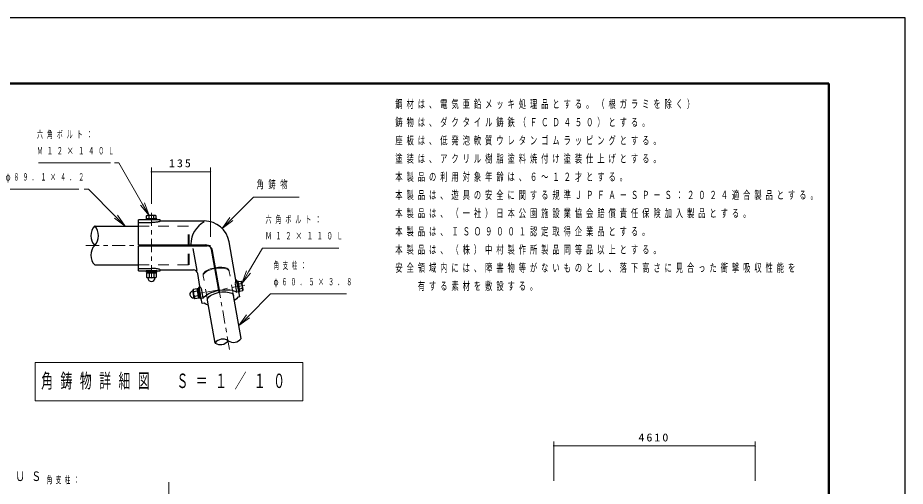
# Model space of a CAD drawing. Units: millimetres on the paper, with parts at other scales. Extents: x 197 to 617, y 140 to 437.
# Drawn here: x 413.5 to 616.7, y 329.6 to 436.9 of the extents above; entities that cross this region are included whole.
import ezdxf

# ---------------------------------------------------------------- set-up
doc = ezdxf.new("R2010")
doc.units = ezdxf.units.MM
doc.linetypes.add('USER1', pattern=[4.5, 2.5, -2])
doc.linetypes.add('USER2', pattern=[6, 3, -1, 1, -1])
for name, color, linetype, lineweight in [('A3図枠', 140, 'Continuous', 50), ('線', 2, 'Continuous', 25), ('補助', 2, 'Continuous', 13)]:
    doc.layers.add(name, color=color, linetype=linetype, lineweight=lineweight)
doc.styles.add('ＭＳ ゴシック', font='')
doc.styles.get('ＭＳ ゴシック').set_extended_font_data('MS Gothic')

# ---------------------------------------------------------------- blocks, each defined once
blk = doc.blocks.new('dimension_origin')
at = {"color": 0, "linetype": 'Continuous', "lineweight": -2}
blk.add_circle((0, 0), 1.25, dxfattribs=at)

msp = doc.modelspace()

# ---------------------------------------------------------------- linework, layer by layer
at = {"layer": 'A3図枠', "color": 7}
for p, q in [((599.181, 421.877), (214.181, 421.877)), ((599.181, 154.877), (599.181, 421.877))]:
    msp.add_line(p, q, dxfattribs=at)
at = {"layer": '線', "color": 1, "linetype": 'USER2', "lineweight": 13}
for p, q in [((444.094, 377.28), (444.094, 392.28)), ((429.094, 384.78), (457.594, 384.78)), ((461.977, 360.997), (457.816, 384.599)), ((458.922, 378.324), (458.676, 379.717)), ((465.483, 375.665), (453.666, 373.581)), ((456.251, 374.037), (454.774, 373.777)), ((464.376, 375.47), (462.898, 375.209)), ((448.094, 330.578), (448.094, 306.578))]:
    msp.add_line(p, q, dxfattribs=at)
at = {"layer": '線', "color": 7}
for p, q in [((441.094, 384.885), (441.094, 390.61)), ((446.094, 390.61), (441.094, 390.61)), ((446.094, 390.385), (446.094, 390.61)), ((446.094, 390.385), (456.189, 390.385)), ((431.094, 389.235), (441.094, 389.235)), ((441.094, 378.95), (441.094, 384.675)), ((463.426, 376.826), (461.876, 385.613)), ((431.094, 380.325), (441.094, 380.325)), ((441.094, 378.95), (446.094, 378.95)), ((446.094, 378.95), (446.094, 379.175)), ((446.094, 379.175), (453.693, 379.175)), ((455.203, 375.376), (454.678, 378.349)), ((463.623, 376.86), (463.426, 376.826)), ((464.099, 374.159), (463.623, 376.86)), ((455.203, 375.376), (455.006, 375.341)), ((455.482, 372.64), (455.006, 375.341)), ((464.099, 374.159), (463.642, 374.079)), ((464.305, 372.99), (464.099, 374.159)), ((455.938, 372.72), (455.482, 372.64)), ((455.688, 371.47), (455.482, 372.64)), ((458.651, 362.441), (456.915, 372.289)), ((464.609, 363.492), (462.873, 373.34)), ((464.305, 372.99), (463.849, 372.909)), ((456.145, 371.551), (455.688, 371.47))]:
    msp.add_line(p, q, dxfattribs=at)
at = {"layer": '線'}
for p, q in [((445.294, 390.86), (442.894, 390.86)), ((442.894, 390.86), (442.894, 390.61)), ((445.294, 390.61), (442.894, 390.61)), ((442.997, 391.547), (443.194, 391.66)), ((442.997, 390.86), (442.997, 391.547)), ((445.191, 390.86), (442.997, 390.86)), ((444.994, 391.66), (443.194, 391.66)), ((443.546, 390.86), (443.546, 391.547)), ((444.642, 390.86), (444.642, 391.547)), ((445.191, 391.547), (444.994, 391.66)), ((445.191, 390.86), (445.191, 391.547)), ((445.294, 390.61), (445.294, 390.86)), ((441.094, 390.031), (444.094, 390.031)), ((441.094, 384.885), (456.482, 384.885)), ((441.094, 384.675), (456.862, 384.675)), ((454.561, 379.013), (453.662, 384.113)), ((459.573, 374.058), (457.846, 383.849)), ((459.77, 374.092), (458.107, 383.522)), ((441.094, 379.529), (444.094, 379.529)), ((445.294, 378.95), (442.894, 378.95)), ((442.894, 378.95), (442.894, 378.7)), ((445.294, 378.7), (442.894, 378.7)), ((445.191, 378.4), (442.997, 378.4)), ((442.997, 378.4), (442.997, 377.514)), ((445.169, 378.7), (443.019, 378.7)), ((443.019, 378.7), (443.019, 378.4)), ((445.169, 378.4), (443.019, 378.4)), ((443.546, 378.4), (443.546, 377.514)), ((443.997, 378.4), (444.077, 378.7)), ((444.111, 378.4), (444.191, 378.7)), ((444.642, 378.4), (444.642, 377.514)), ((445.169, 378.7), (445.169, 378.4)), ((445.191, 378.4), (445.191, 377.514)), ((445.294, 378.7), (445.294, 378.95)), ((442.997, 377.514), (443.194, 377.4)), ((444.994, 377.4), (443.194, 377.4)), ((443.294, 377.35), (443.294, 377.4)), ((444.894, 377.35), (444.894, 377.4)), ((445.191, 377.514), (444.994, 377.4)), ((463.921, 376.608), (463.675, 376.565)), ((464.092, 374.201), (463.675, 376.565)), ((464.338, 374.245), (463.921, 376.608)), ((463.939, 376.507), (464.615, 376.626)), ((464.32, 374.346), (463.939, 376.507)), ((464.034, 375.967), (464.71, 376.086)), ((464.615, 376.626), (464.761, 376.452)), ((465.073, 374.679), (464.761, 376.452)), ((453.551, 374.374), (453.601, 374.382)), ((453.661, 374.695), (453.583, 374.481)), ((453.896, 372.708), (453.583, 374.481)), ((454.534, 374.848), (453.661, 374.695)), ((454.629, 374.308), (453.756, 374.154)), ((454.915, 372.688), (454.534, 374.848)), ((454.833, 374.879), (454.538, 374.827)), ((454.911, 372.709), (454.538, 374.827)), ((455.058, 375.045), (454.812, 375.002)), ((455.228, 372.638), (454.812, 375.002)), ((455.207, 372.762), (454.833, 374.879)), ((455.474, 372.682), (455.058, 375.045)), ((455.938, 372.72), (455.62, 374.529)), ((463.642, 374.079), (463.324, 375.887)), ((464.092, 374.201), (464.338, 374.245)), ((464.225, 374.886), (464.9, 375.006)), ((464.32, 374.346), (464.996, 374.465)), ((464.996, 374.465), (465.073, 374.679)), ((453.829, 372.798), (453.879, 372.807)), ((454.042, 372.534), (453.896, 372.708)), ((454.82, 373.228), (453.947, 373.074)), ((454.915, 372.688), (454.042, 372.534)), ((454.708, 373.864), (455.017, 373.837)), ((454.727, 373.752), (455.037, 373.725)), ((455.207, 372.762), (454.911, 372.709)), ((455.228, 372.638), (455.474, 372.682))]:
    msp.add_line(p, q, dxfattribs=at)
at = {"layer": '線', "color": 4, "linetype": 'USER1', "lineweight": 13}
for p, q in [((441.094, 389.235), (452.694, 389.235)), ((452.494, 380.325), (452.494, 389.235)), ((452.694, 380.325), (452.694, 389.235)), ((441.094, 380.325), (452.694, 380.325)), ((461.901, 378.849), (461.869, 379.03)), ((462.873, 373.34), (461.901, 378.849)), ((455.943, 377.798), (455.911, 377.979)), ((456.915, 372.289), (455.943, 377.798))]:
    msp.add_line(p, q, dxfattribs=at)
at = {"layer": '線', "color": 7, "lineweight": 13}
for p, q in [((417.444, 357.993), (417.444, 349.193)), ((478.744, 357.993), (417.444, 357.993)), ((478.744, 349.193), (478.744, 357.993)), ((417.444, 349.193), (478.744, 349.193))]:
    msp.add_line(p, q, dxfattribs=at)
at = {"layer": '線', "color": 7}
msp.add_lwpolyline([(196.588, 139.92), (616.697, 139.92), (616.697, 436.915), (196.588, 436.915)], close=True, dxfattribs=at)
at = {"layer": '線'}
for points in [[(446.094, 390.385), (446.08, 390.344), (446.039, 390.303), (445.97, 390.263), (445.876, 390.225), (445.757, 390.189), (445.615, 390.155), (445.452, 390.125), (445.27, 390.099), (445.071, 390.076), (444.859, 390.058), (444.637, 390.044), (444.407, 390.036), (444.251, 390.032), (444.094, 390.031)], [(446.094, 379.175), (446.069, 379.231), (445.996, 379.285), (445.876, 379.336), (445.712, 379.383), (445.508, 379.426), (445.27, 379.462), (445.002, 379.491), (444.712, 379.512), (444.407, 379.525), (444.094, 379.529)]]:
    msp.add_lwpolyline(points, dxfattribs=at)
at = {"layer": '線', "color": 4, "linetype": 'USER1', "lineweight": 13}
for points in [[(455.911, 377.979), (455.91, 378.138), (455.959, 378.302), (456.058, 378.47), (456.206, 378.639), (456.4, 378.806), (456.637, 378.967), (456.912, 379.12), (457.221, 379.263), (457.558, 379.393), (457.918, 379.508), (458.295, 379.605), (458.682, 379.684), (459.073, 379.742), (459.46, 379.779), (459.838, 379.795), (460.2, 379.788), (460.539, 379.76), (460.85, 379.71), (461.127, 379.639), (461.366, 379.549), (461.563, 379.441), (461.714, 379.317), (461.817, 379.179), (461.869, 379.03)], [(455.943, 377.798), (455.941, 377.957), (455.991, 378.121), (456.09, 378.29), (456.238, 378.458), (456.432, 378.625), (456.669, 378.786), (456.944, 378.939), (457.253, 379.082), (457.59, 379.212), (457.95, 379.327), (458.327, 379.424), (458.714, 379.503), (459.105, 379.561), (459.492, 379.599), (459.87, 379.614), (460.232, 379.607), (460.571, 379.579), (460.882, 379.529), (461.159, 379.458), (461.398, 379.368), (461.595, 379.26), (461.746, 379.136), (461.849, 378.998), (461.901, 378.849)]]:
    msp.add_lwpolyline(points, dxfattribs=at)
at = {"layer": '線', "color": 7}
for points in [[(455.938, 372.72), (456.152, 372.99), (456.448, 373.256), (456.818, 373.515), (457.257, 373.759), (457.755, 373.985), (458.301, 374.188), (458.885, 374.363), (459.493, 374.508)], [(456.915, 372.289), (456.916, 372.481), (456.987, 372.681), (457.126, 372.884), (457.329, 373.087), (457.592, 373.285), (457.909, 373.473), (458.274, 373.649), (458.679, 373.807), (459.115, 373.944), (459.573, 374.058)], [(459.69, 374.542), (460.312, 374.615), (460.92, 374.65), (461.503, 374.646), (462.048, 374.604), (462.544, 374.524), (462.981, 374.408), (463.349, 374.259), (463.642, 374.079)], [(459.77, 374.092), (460.239, 374.142), (460.695, 374.162), (461.13, 374.152), (461.533, 374.112), (461.896, 374.044), (462.211, 373.948), (462.471, 373.827), (462.67, 373.683), (462.805, 373.519), (462.873, 373.34)], [(463.849, 372.909), (463.537, 372.542), (463.076, 372.184)], [(457.118, 371.133), (456.564, 371.312), (456.145, 371.551)]]:
    msp.add_lwpolyline(points, dxfattribs=at)
at = {"layer": '線'}
for centre, radius, start, end in [((443.271, 391.072), 0.548, 60.00001, 119.99999), ((444.094, 390.281), 1.38, 66.57346, 113.42654), ((444.917, 391.072), 0.548, 60.00001, 119.99999), ((458.897, 385.088), 5.775, 118.03284, 180.02513), ((433.437, 387.008), 3.232, 136.44154, 223.55846), ((428.751, 387.008), 3.232, 316.44154, 43.55846), ((433.437, 382.553), 3.232, 136.44154, 223.55846), ((456.482, 383.235), 1.65, 10, 90), ((456.862, 383.675), 1, 10, 90), ((443.271, 377.989), 0.548, 240.00001, 299.99999), ((444.094, 377.35), 0.8, 180, 0), ((444.094, 378.78), 1.38, 246.57346, 293.42654), ((444.917, 377.989), 0.548, 240.00001, 299.99999), ((465.104, 376.168), 1.803, 158.61013, 188.95712), ((464.195, 376.273), 0.548, 340.00001, 39.99999), ((463.559, 375.326), 1.38, 346.57346, 33.42654), ((453.69, 373.586), 0.8, 100, 280), ((454.177, 374.507), 0.548, 160.00001, 219.99999), ((455.098, 373.834), 1.38, 166.57346, 213.42654), ((453.85, 374.184), 1.803, 11.04288, 41.38987), ((464.48, 374.653), 0.548, 340.00001, 39.99999), ((454.462, 372.887), 0.548, 160.00001, 219.99999), ((460.413, 361.158), 2.18, 56.07099, 143.92901), ((459.868, 364.25), 2.18, 236.07099, 323.92901), ((462.847, 364.775), 2.18, 236.07099, 323.92901)]:
    msp.add_arc(centre, radius, start, end, dxfattribs=at)
at = {"layer": '線', "color": 7}
for centre, radius in [((456.189, 384.61), 5.775), ((453.693, 378.175), 1)]:
    msp.add_arc(centre, radius, 10, 90, dxfattribs=at)
at = {"layer": '補助'}
for p, q in [((418.246, 403.66), (434.751, 403.66)), ((436.617, 403.66), (435.617, 403.66)), ((442.046, 394.258), (436.617, 403.66)), ((444.094, 394.28), (444.094, 402.66)), ((457.594, 386.78), (457.594, 402.66)), ((444.094, 401.66), (457.594, 401.66)), ((411.083, 397.66), (427.479, 397.66)), ((429.669, 397.66), (428.669, 397.66)), ((435.973, 391.357), (429.669, 397.66)), ((443.546, 391.66), (442.046, 394.258)), ((442.479, 394.508), (443.546, 391.66)), ((462.394, 390.815), (467.432, 395.854)), ((467.432, 395.854), (468.432, 395.854)), ((468.432, 395.854), (477.886, 395.854)), ((441.613, 394.008), (443.546, 391.66)), ((435.619, 391.003), (438.094, 389.235)), ((438.094, 389.235), (435.973, 391.357)), ((436.326, 391.71), (438.094, 389.235)), ((462.04, 391.169), (460.273, 388.694)), ((460.273, 388.694), (462.394, 390.815)), ((462.747, 390.462), (460.273, 388.694)), ((466.322, 378.704), (469.489, 384.189)), ((469.489, 384.189), (470.489, 384.189)), ((470.489, 384.189), (486.994, 384.189)), ((465.889, 378.954), (464.822, 376.106)), ((464.822, 376.106), (466.322, 378.704)), ((466.755, 378.454), (464.822, 376.106)), ((466.215, 368.537), (471.345, 373.667)), ((471.345, 373.667), (472.345, 373.667)), ((472.345, 373.667), (488.74, 373.667)), ((465.861, 368.891), (464.093, 366.416)), ((464.093, 366.416), (466.215, 368.537)), ((466.568, 368.184), (464.093, 366.416)), ((536.202, 330.877), (536.202, 339.877)), ((582.302, 330.877), (582.302, 339.877)), ((536.202, 338.877), (582.302, 338.877))]:
    msp.add_line(p, q, dxfattribs=at)

# ---------------------------------------------------------------- block references
at = {"layer": '補助', "xscale": 0.0667, "yscale": 0.0667}
for p in [(444.094, 401.66), (536.202, 338.877)]:
    msp.add_blockref('dimension_origin', p, dxfattribs=at)
at = {"layer": '補助', "xscale": 0.0667, "yscale": 0.0667, "rotation": 180}
for p in [(457.594, 401.66), (582.302, 338.877)]:
    msp.add_blockref('dimension_origin', p, dxfattribs=at)

# ---------------------------------------------------------------- texts
at = {"layer": '線', "color": 7, "attachment_point": 4, "style": 'ＭＳ ゴシック'}
for s, insert, char_height in [('\\T1.64;\\W0.6;角鋳物詳細図\u3000Ｓ＝１／１０', (418.844, 353.593), 3.299), ('\\T1.64;\\W0.75;Ｍ１２×５５Ｌ\u3000ＳＵＳ', (379.709, 331.926), 2.199)]:
    msp.add_mtext(s, dxfattribs=dict(at, insert=insert, char_height=char_height))
at = {"layer": '補助', "style": 'ＭＳ ゴシック'}
for s, insert, char_height, attachment_point in [('\\T1.54;\\W0.65;鋼材は、電気亜鉛メッキ処理品とする。（根ガラミを除く）', (499.936, 418.074), 1.833, 1), ('\\T1.54;\\W0.65;鋳物は、ダクタイル鋳鉄（ＦＣＤ４５０）とする。', (499.936, 413.907), 1.833, 1), ('\\T1.64;\\W0.6;六角ボルト：', (417.871, 411.035), 1.65, 1), ('\\T1.54;\\W0.65;座板は、低発泡軟質ウレタンゴムラッピングとする。', (499.936, 409.74), 1.833, 1), ('\\T1.64;\\W0.6;Ｍ１２×１４０Ｌ', (417.871, 407.285), 1.65, 1), ('\\T1.33;\\W1.1;135', (450.844, 402.66), 1.833, 8), ('\\T1.54;\\W0.65;塗装は、アクリル樹脂塗料焼付け塗装仕上げとする。', (499.936, 405.574), 1.833, 1), ('\\T1.63;\\W0.55;φ８９．１×４．２', (410.708, 401.285), 1.65, 1), ('\\T1.54;\\W0.65;本製品の利用対象年齢は、６～１２才とする。', (499.936, 401.407), 1.833, 1), ('\\T1.63;\\W0.65;角鋳物', (468.157, 399.687), 1.833, 1), ('\\T1.54;\\W0.65;本製品は、遊具の安全に関する規準ＪＰＦＡ－ＳＰ－Ｓ：２０２４適合製品とする。', (499.936, 397.24), 1.833, 1), ('\\T1.54;\\W0.65;本製品は、（一社）日本公園施設業協会賠償責任保険加入製品とする。', (499.936, 393.074), 1.833, 1), ('\\T1.64;\\W0.6;六角ボルト：', (470.214, 391.564), 1.65, 1), ('\\T1.54;\\W0.65;本製品は、ＩＳＯ９００１認定取得企業品とする。', (499.936, 388.907), 1.833, 1), ('\\T1.64;\\W0.6;Ｍ１２×１１０Ｌ', (470.214, 387.814), 1.65, 1), ('\\T1.54;\\W0.65;本製品は、（株）中村製作所製品同等品以上とする。', (499.936, 384.74), 1.833, 1), ('\\T1.63;\\W0.55;角支柱：', (472.07, 381.042), 1.65, 1), ('\\T1.54;\\W0.65;安全領域内には、障害物等がないものとし、落下高さに見合った衝撃吸収性能を', (499.936, 380.574), 1.833, 1), ('\\T1.63;\\W0.55;φ６０．５×３．８', (472.07, 377.292), 1.65, 1), ('\\T1.54;\\W0.65;\u3000\u3000有する素材を敷設する。', (499.936, 376.407), 1.833, 1), ('\\T1.33;\\W1.1;4610', (559.252, 339.877), 1.833, 8), ('\\T1.63;\\W0.55;角支柱：', (420.108, 331.953), 1.65, 1)]:
    msp.add_mtext(s, dxfattribs=dict(at, insert=insert, char_height=char_height, attachment_point=attachment_point))

doc.saveas('drawing.dxf')
